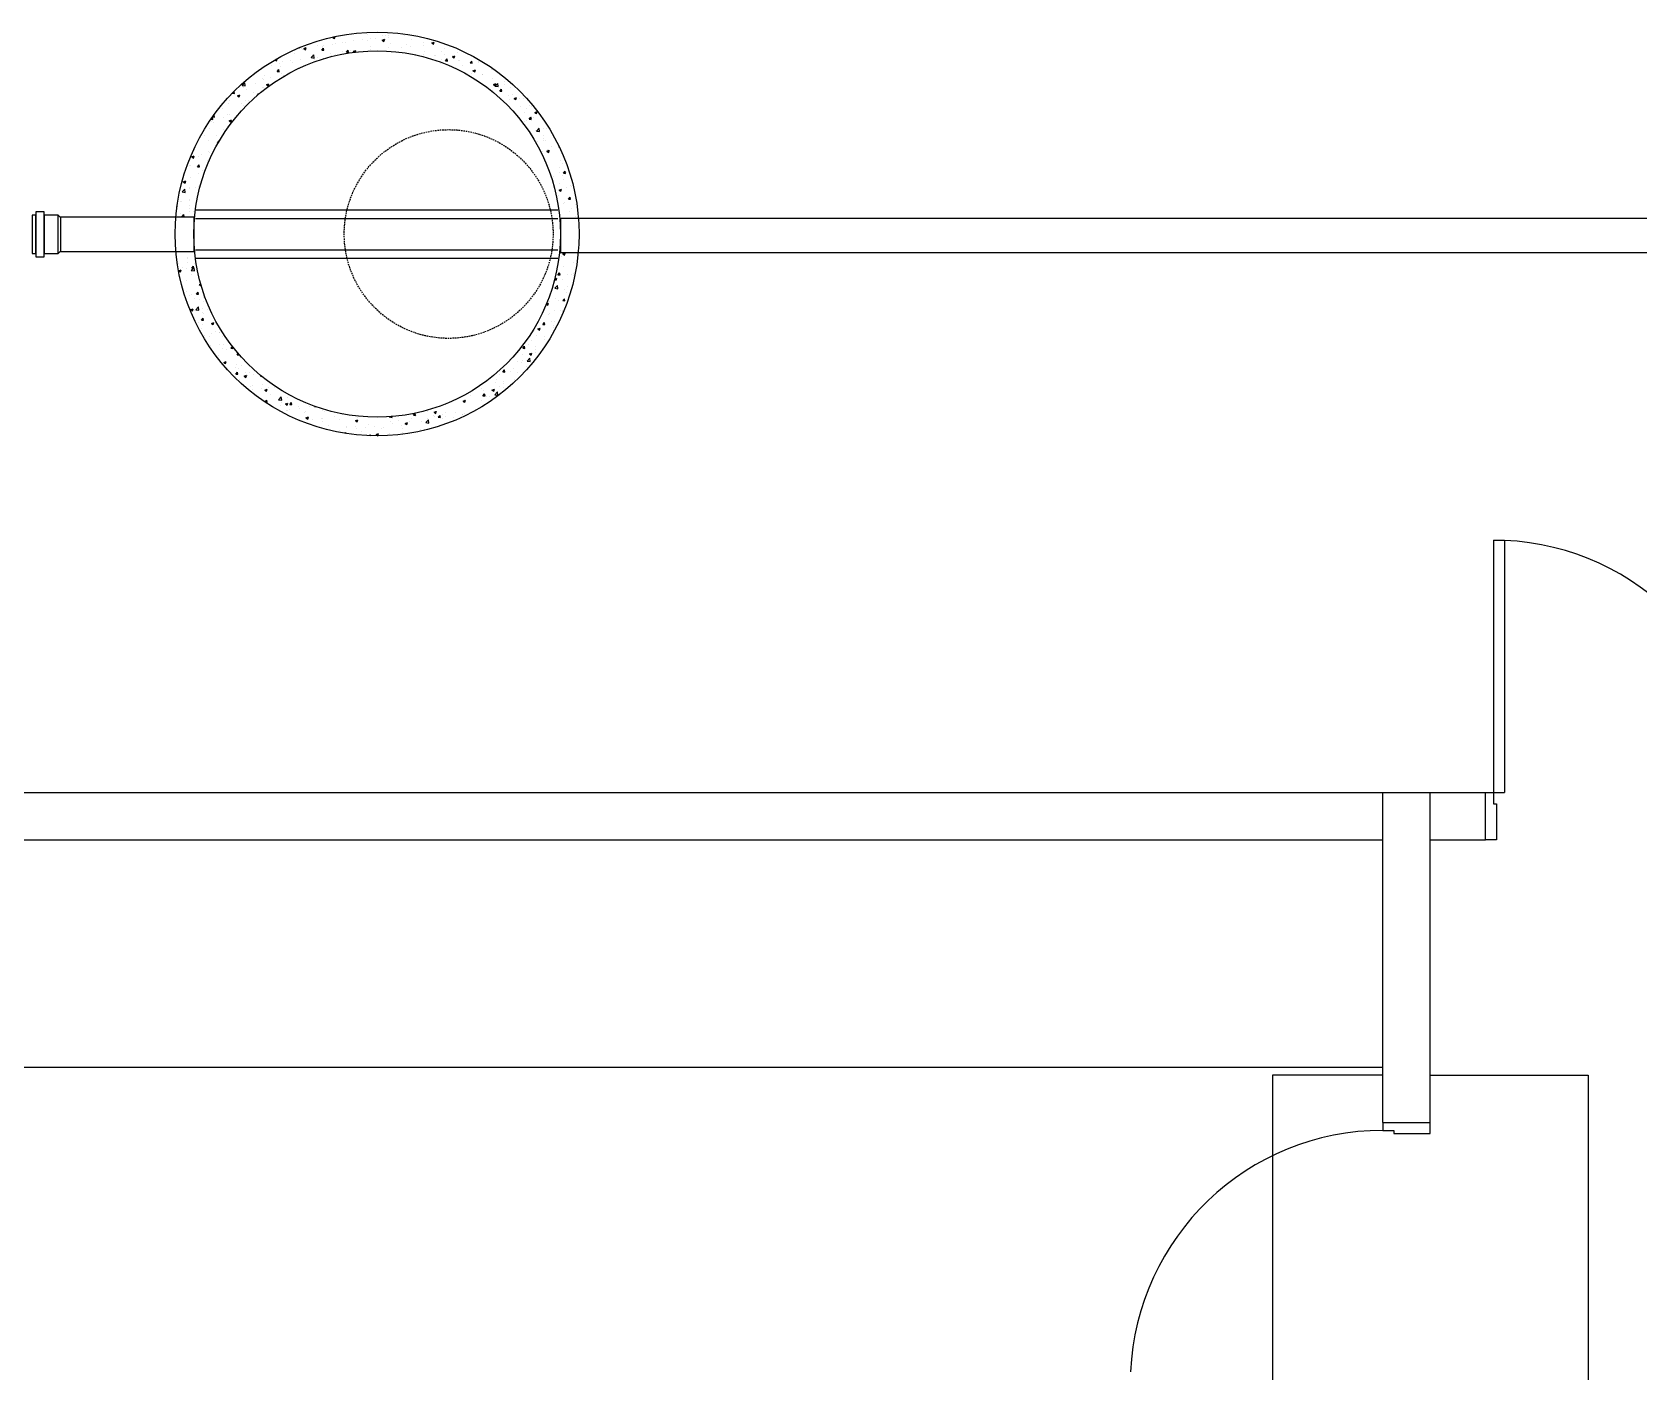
# Model space of a CAD drawing. Extents: x -435 to 5505, y -2177 to 2023.
# Drawn here: x 4163 to 4672, y 542 to 966 of the extents above; entities that cross this region are included whole.
import ezdxf

# ---------------------------------------------------------------- set-up
doc = ezdxf.new("R2010")
doc.units = 0
doc.header["$MEASUREMENT"] = 0
doc.linetypes.add('DASHED', pattern=[0.75, 0.5, -0.25])
doc.layers.get('0').update_dxf_attribs({"linetype": 'CONTINUOUS'})
doc.layers.add('HIDRA', color=1, linetype='CONTINUOUS')

msp = doc.modelspace()

# ---------------------------------------------------------------- linework, layer by layer
at = {"color": 0}
for p, q in [((4253.39628, 961.93468), (4253.39628, 961.93468)), ((4254.79521, 961.82683), (4254.79521, 961.82683)), ((4255.22313, 961.90413), (4255.22313, 961.90413)), ((4257.95685, 962.26403), (4257.95685, 962.26403)), ((4258.08313, 964.54687), (4258.77898, 964.81398)), ((4258.08313, 964.54686), (4258.62632, 964.18048)), ((4258.62861, 964.17918), (4258.84643, 964.82834)), ((4259.06798, 962.75342), (4259.06798, 962.75342)), ((4261.1636, 962.91998), (4261.1636, 962.91998)), ((4262.0926, 962.80851), (4262.0926, 962.80851)), ((4264.67471, 963.5223), (4264.67471, 963.5223)), ((4267.53199, 964.01312), (4267.53199, 964.01312)), ((4268.98913, 963.71646), (4268.98913, 963.71646)), ((4269.04456, 965.50054), (4269.04456, 965.50054)), ((4270.19047, 964.22139), (4270.19047, 964.22139)), ((4271.72284, 964.07636), (4271.72284, 964.07636)), ((4273.77659, 963.67231), (4274.54119, 963.96581)), ((4273.77659, 963.67231), (4274.31977, 963.30592)), ((4273.90039, 965.10627), (4273.90039, 965.10627)), ((4274.32207, 963.30461), (4274.54349, 963.9645)), ((4274.8739, 965.25425), (4274.8739, 965.25425)), ((4275.85859, 964.62084), (4275.85859, 964.62084)), ((4275.86218, 965.04013), (4275.86218, 965.04013)), ((4276.51698, 962.7086), (4276.51698, 962.7086)), ((4280.70324, 965.00795), (4280.70324, 965.00795)), ((4281.33612, 962.17381), (4281.33612, 962.17381)), ((4282.88538, 963.80175), (4282.88538, 963.80175)), ((4286.75187, 962.12619), (4286.75187, 962.12619)), ((4286.85189, 962.87289), (4286.85189, 962.87289)), ((4289.47004, 962.79775), (4290.23464, 963.09125)), ((4289.47004, 962.79775), (4290.01323, 962.43137)), ((4290.01552, 962.43004), (4290.23694, 963.08993)), ((4239.80755, 957.45228), (4240.27586, 957.1364)), ((4240.20967, 957.68589), (4240.49728, 957.79629)), ((4240.27815, 957.13512), (4240.49957, 957.795)), ((4242.141, 956.83151), (4242.141, 956.83151)), ((4244.67502, 957.24287), (4244.67502, 957.24287)), ((4245.90315, 959.43884), (4245.90315, 959.43884)), ((4247.29087, 961.20133), (4247.46336, 961.18624)), ((4247.46565, 961.18494), (4247.45027, 961.26828)), ((4247.74773, 957.6004), (4247.74773, 957.6004)), ((4247.88051, 961.2356), (4247.88051, 961.2356)), ((4248.3266, 960.99618), (4248.3266, 960.99618)), ((4248.42681, 960.73369), (4248.42681, 960.73369)), ((4248.9079, 961.02483), (4249.67251, 961.31833)), ((4248.90791, 961.02482), (4249.45109, 960.65844)), ((4249.43003, 960.65937), (4249.43003, 960.65937)), ((4249.45338, 960.65715), (4249.6748, 961.31704)), ((4251.04341, 958.33602), (4251.04341, 958.33602)), ((4251.22328, 958.15043), (4252.07382, 959.03688)), ((4251.22328, 958.15043), (4252.19447, 957.99981)), ((4251.73249, 959.19255), (4251.73249, 959.19255)), ((4252.19678, 957.99836), (4252.07614, 959.03543)), ((4252.35041, 957.59715), (4252.35041, 957.59715)), ((4253.26349, 958.29948), (4253.26349, 958.29948)), ((4254.64313, 960.55809), (4255.16958, 961.18548)), ((4254.64314, 960.55809), (4255.29584, 960.50099)), ((4255.08413, 957.95705), (4255.08413, 957.95705)), ((4255.29813, 960.49968), (4255.17187, 961.18418)), ((4255.25937, 960.41307), (4255.25937, 960.41307)), ((4257.4118, 959.42916), (4257.4118, 959.42916)), ((4257.56183, 958.94625), (4257.56183, 958.94625)), ((4258.9352, 959.11822), (4258.9352, 959.11822)), ((4261.08871, 960.16677), (4261.08871, 960.16677)), ((4262.47562, 959.87284), (4263.00206, 960.50023)), ((4262.47562, 959.87284), (4263.12832, 959.81573)), ((4263.13061, 959.81442), (4263.00435, 960.49892)), ((4263.7802, 960.52231), (4263.7802, 960.52231)), ((4264.54193, 959.8871), (4264.54193, 959.8871)), ((4264.60136, 960.15027), (4265.36596, 960.44377)), ((4264.60136, 960.15027), (4265.02462, 959.86477)), ((4265.18081, 959.88384), (4265.36825, 960.44246)), ((4270.05769, 960.58619), (4270.05769, 960.58619)), ((4270.14859, 961.61545), (4270.14859, 961.61545)), ((4272.98587, 960.31386), (4272.98587, 960.31386)), ((4275.72939, 961.40493), (4275.72939, 961.40493)), ((4279.8824, 961.22181), (4279.8824, 961.22181)), ((4282.61611, 961.58171), (4282.61611, 961.58171)), ((4284.40608, 959.18158), (4284.40608, 959.18158)), ((4286.7191, 959.23769), (4286.7191, 959.23769)), ((4287.05583, 959.98023), (4287.05583, 959.98023)), ((4290.23542, 958.93528), (4290.23542, 958.93528)), ((4290.77568, 958.72716), (4290.77568, 958.72716)), ((4292.39081, 960.05643), (4292.39081, 960.05643)), ((4292.53788, 957.46845), (4292.53788, 957.46845)), ((4293.42422, 961.07338), (4293.42422, 961.07338)), ((4293.50939, 959.08706), (4293.50939, 959.08706)), ((4293.80554, 957.13183), (4294.33198, 957.75922)), ((4293.80554, 957.13183), (4294.45825, 957.07472)), ((4294.46053, 957.07338), (4294.33427, 957.75788)), ((4295.98826, 958.40115), (4296.75287, 958.69465)), ((4295.98827, 958.40115), (4296.53145, 958.03477)), ((4296.06476, 958.68898), (4296.06476, 958.68898)), ((4296.53374, 958.03344), (4296.75516, 958.69332)), ((4297.64514, 959.63154), (4297.64514, 959.63154)), ((4297.86475, 957.19012), (4297.86475, 957.19012)), ((4298.36722, 957.22215), (4298.36722, 957.22215)), ((4301.63802, 956.44657), (4302.16446, 957.07396)), ((4301.8941, 958.44268), (4301.8941, 958.44268)), ((4302.29301, 956.38812), (4302.16675, 957.07262)), ((4303.38051, 957.8892), (4303.38051, 957.8892)), ((4304.19656, 956.97585), (4304.19656, 956.97585)), ((4236.33651, 952.37757), (4236.33651, 952.37757)), ((4238.30662, 956.14972), (4238.30662, 956.14972)), ((4238.44541, 951.83775), (4238.44541, 951.83775)), ((4238.58442, 955.78483), (4238.58442, 955.78483)), ((4240.49334, 953.71466), (4241.01978, 954.34205)), ((4240.49334, 953.71466), (4241.14604, 953.65756)), ((4241.14833, 953.65626), (4241.02206, 954.34075)), ((4241.31813, 956.14473), (4241.31813, 956.14473)), ((4241.42814, 955.35494), (4241.42814, 955.35494)), ((4242.00821, 953.19631), (4242.00821, 953.19631)), ((4242.47708, 952.32821), (4242.47708, 952.32821)), ((4242.58117, 952.38223), (4242.58117, 952.38223)), ((4245.45388, 956.68921), (4245.45388, 956.68921)), ((4247.25748, 955.10864), (4247.25748, 955.10864)), ((4292.25802, 956.42123), (4292.25802, 956.42123)), ((4299.34176, 955.65096), (4299.34176, 955.65096)), ((4301.63802, 956.44657), (4302.29073, 956.38947)), ((4301.66895, 956.23251), (4301.66895, 956.23251)), ((4301.95835, 953.25329), (4301.95835, 953.25329)), ((4302.50649, 954.00455), (4303.27109, 954.29806)), ((4302.50649, 954.00455), (4303.04968, 953.63817)), ((4303.05196, 953.63683), (4303.27338, 954.29672)), ((4303.24773, 954.254), (4303.24773, 954.254)), ((4304.40266, 956.59241), (4304.40266, 956.59241)), ((4305.55089, 952.64565), (4305.55089, 952.64565)), ((4305.6657, 952.82992), (4305.6657, 952.82992)), ((4308.32675, 954.34643), (4308.32675, 954.34643)), ((4311.38023, 952.39935), (4311.38023, 952.39935)), ((4226.34354, 946.87123), (4226.60942, 947.18809)), ((4226.34354, 946.87123), (4226.99625, 946.81413)), ((4226.99852, 946.81284), (4226.87918, 947.45984)), ((4229.3625, 949.32052), (4230.21304, 950.20697)), ((4229.3625, 949.32052), (4230.33368, 949.1699)), ((4229.74029, 950.14191), (4229.74029, 950.14191)), ((4229.94541, 948.80064), (4229.94541, 948.80064)), ((4230.336, 949.16846), (4230.21535, 950.20554)), ((4230.68796, 948.04329), (4230.68796, 948.04329)), ((4232.83898, 947.17087), (4232.83898, 947.17087)), ((4233.47229, 950.02117), (4233.47229, 950.02117)), ((4234.17602, 946.18598), (4234.70246, 946.81337)), ((4234.73574, 946.644), (4234.70474, 946.81208)), ((4235.57269, 947.53077), (4235.57269, 947.53077)), ((4235.7117, 951.47785), (4235.7117, 951.47785)), ((4235.77475, 948.55434), (4235.77475, 948.55434)), ((4236.10869, 951.23506), (4236.10869, 951.23506)), ((4236.20372, 948.74237), (4236.20372, 948.74237)), ((4237.07567, 949.58415), (4237.84027, 949.87765)), ((4237.07567, 949.58415), (4237.61886, 949.21776)), ((4237.62114, 949.21648), (4237.84256, 949.87637)), ((4306.12881, 949.43177), (4306.12881, 949.43177)), ((4308.65386, 947.80234), (4308.65386, 947.80234)), ((4308.78665, 951.43754), (4308.78665, 951.43754)), ((4309.02471, 949.60795), (4309.78932, 949.90146)), ((4309.02472, 949.60795), (4309.5679, 949.24157)), ((4309.49464, 949.11309), (4310.34518, 949.99954)), ((4309.49464, 949.11309), (4310.46583, 948.96247)), ((4309.57018, 949.24023), (4309.7916, 949.90012)), ((4309.68951, 949.43089), (4309.68951, 949.43089)), ((4310.46814, 948.96098), (4310.34749, 949.99805)), ((4310.98567, 947.54738), (4311.51211, 948.17477)), ((4310.98567, 947.54738), (4311.63838, 947.49028)), ((4311.64065, 947.48892), (4311.51439, 948.17342)), ((4312.42322, 949.79079), (4312.42322, 949.79079)), ((4312.4972, 950.52492), (4312.4972, 950.52492)), ((4314.26059, 948.57122), (4314.26059, 948.57122)), ((4315.08307, 946.57298), (4315.08307, 946.57298)), ((4222.92104, 942.5332), (4222.92104, 942.5332)), ((4223.06973, 941.95595), (4223.06973, 941.95595)), ((4224.94845, 943.6392), (4224.94845, 943.6392)), ((4225.4704, 944.71674), (4225.4704, 944.71674)), ((4225.94245, 946.26293), (4225.94245, 946.26293)), ((4227.90044, 946.06211), (4228.66505, 946.35561)), ((4227.90044, 946.06211), (4228.44363, 945.69572)), ((4228.44591, 945.69445), (4228.66733, 946.35433)), ((4229.28943, 943.62634), (4229.28943, 943.62634)), ((4229.96626, 942.8639), (4229.96626, 942.8639)), ((4230.55517, 944.40808), (4230.55517, 944.40808)), ((4231.29974, 944.47044), (4231.29974, 944.47044)), ((4234.17602, 946.18598), (4234.19681, 946.18416)), ((4311.55618, 945.35245), (4311.55618, 945.35245)), ((4313.68625, 946.02829), (4313.68625, 946.02829)), ((4314.1278, 944.93602), (4314.1278, 944.93602)), ((4315.54294, 945.21136), (4316.30754, 945.50486)), ((4315.54294, 945.21136), (4316.08613, 944.84497)), ((4316.08841, 944.84363), (4316.30982, 945.50351)), ((4317.38553, 945.10615), (4317.38553, 945.10615)), ((4317.71006, 942.62926), (4317.71006, 942.62926)), ((4318.41474, 945.10249), (4318.41474, 945.10249)), ((4319.51078, 941.9999), (4319.51078, 941.9999)), ((4320.44377, 942.98916), (4320.44377, 942.98916)), ((4321.03133, 942.70482), (4321.03133, 942.70482)), ((4219.51885, 938.62687), (4220.12718, 938.53252)), ((4219.81701, 937.91614), (4219.81701, 937.91614)), ((4220.02622, 939.34254), (4220.55267, 939.96993)), ((4220.02622, 939.34254), (4220.67893, 939.28544)), ((4220.12948, 938.5311), (4220.03306, 939.35992)), ((4220.19701, 937.64898), (4220.19701, 937.64898)), ((4220.6812, 939.28416), (4220.55494, 939.96865)), ((4223.3439, 939.13667), (4223.3439, 939.13667)), ((4224.68287, 936.3688), (4224.68287, 936.3688)), ((4224.81566, 940.004), (4224.81566, 940.004)), ((4225.24344, 938.14347), (4226.00804, 938.43697)), ((4225.24344, 938.14347), (4225.78663, 937.77708)), ((4225.53764, 940.13553), (4225.53764, 940.13553)), ((4225.64636, 937.66984), (4225.64636, 937.66984)), ((4225.7889, 937.77581), (4226.01032, 938.4357)), ((4317.57105, 938.68219), (4317.57105, 938.68219)), ((4318.73986, 940.77595), (4318.73986, 940.77595)), ((4318.83339, 937.79016), (4318.83339, 937.79016)), ((4319.378, 938.3647), (4319.378, 938.3647)), ((4320.33331, 938.64819), (4320.85976, 939.27558)), ((4320.33331, 938.64819), (4320.98602, 938.59109)), ((4320.98829, 938.58973), (4320.86203, 939.27422)), ((4321.70681, 939.22667), (4321.70681, 939.22667)), ((4322.06116, 940.81476), (4322.82577, 941.10826)), ((4322.06117, 940.81476), (4322.60435, 940.44837)), ((4322.60663, 940.44702), (4322.82805, 941.10691)), ((4216.97131, 934.12772), (4216.97131, 934.12772)), ((4217.32429, 933.342), (4217.32429, 933.342)), ((4218.87838, 931.91486), (4218.87838, 931.91486)), ((4219.01117, 935.55006), (4219.01117, 935.55006)), ((4221.17134, 933.58593), (4221.17134, 933.58593)), ((4221.54139, 931.12861), (4222.06783, 931.756)), ((4222.08911, 931.65165), (4222.0701, 931.75472)), ((4223.3397, 935.22087), (4223.3397, 935.22087)), ((4322.44269, 934.94958), (4322.44269, 934.94958)), ((4322.59667, 934.86078), (4323.44722, 935.74723)), ((4322.59667, 934.86078), (4323.56786, 934.71016)), ((4322.8579, 931.52066), (4322.8579, 931.52066)), ((4323.57016, 934.70867), (4323.44952, 935.74574)), ((4324.74515, 933.48275), (4324.74515, 933.48275)), ((4324.75093, 932.36774), (4324.75093, 932.36774)), ((4324.78413, 931.91304), (4324.78413, 931.91304)), ((4324.91691, 935.54824), (4324.91691, 935.54824)), ((4325.59161, 931.88056), (4325.59161, 931.88056)), ((4325.73062, 935.82764), (4325.73062, 935.82764)), ((4213.41121, 926.70279), (4214.17581, 926.99629)), ((4213.41121, 926.70279), (4213.9544, 926.33641)), ((4213.95666, 926.33514), (4214.17808, 926.99503)), ((4214.45157, 929.03503), (4214.45157, 929.03503)), ((4215.51796, 926.78534), (4215.51796, 926.78534)), ((4216.52045, 927.61215), (4216.52045, 927.61215)), ((4218.7456, 928.27966), (4218.7456, 928.27966)), ((4219.04484, 928.00586), (4219.04484, 928.00586)), ((4221.54139, 931.12861), (4221.77398, 931.10826)), ((4324.65134, 928.27784), (4324.65134, 928.27784)), ((4325.92239, 928.49952), (4326.68699, 928.79302)), ((4325.92239, 928.49952), (4326.46557, 928.13314)), ((4326.09948, 929.15255), (4326.09948, 929.15255)), ((4326.46784, 928.13178), (4326.68926, 928.79167)), ((4326.85464, 928.11807), (4326.85464, 928.11807)), ((4327.36753, 929.97007), (4327.36753, 929.97007)), ((4329.68096, 929.749), (4329.81416, 929.90774)), ((4329.68096, 929.749), (4329.89905, 929.72992)), ((4212.76865, 924.12133), (4212.76865, 924.12133)), ((4213.09705, 923.94537), (4213.09705, 923.94537)), ((4215.22407, 923.59992), (4215.75051, 924.22731)), ((4215.22407, 923.59992), (4215.87678, 923.54282)), ((4215.60267, 921.32902), (4215.60267, 921.32902)), ((4215.87904, 923.54154), (4215.75277, 924.22604)), ((4216.87229, 922.45513), (4216.87229, 922.45513)), ((4218.47539, 925.636), (4218.47539, 925.636)), ((4329.80232, 923.32618), (4329.80232, 923.32618)), ((4329.9925, 921.77632), (4329.9925, 921.77632)), ((4330.12529, 925.41152), (4330.12529, 925.41152)), ((4330.87845, 924.71904), (4330.87845, 924.71904)), ((4331.19612, 921.53506), (4331.72257, 922.16245)), ((4331.19612, 921.53506), (4331.84883, 921.47796)), ((4331.85109, 921.47659), (4331.72482, 922.16108)), ((4332.10478, 921.85935), (4332.10478, 921.85935)), ((4210.39724, 915.60093), (4211.24778, 916.48737)), ((4210.57071, 919.20667), (4210.57071, 919.20667)), ((4210.75421, 918.78415), (4211.51881, 919.07765)), ((4210.75421, 918.78415), (4211.29739, 918.41777)), ((4211.37072, 915.44889), (4211.25007, 916.48596)), ((4211.29965, 918.4165), (4211.52107, 919.07639)), ((4212.72995, 917.02204), (4212.72995, 917.02204)), ((4212.83148, 916.67497), (4212.83148, 916.67497)), ((4212.96426, 920.31017), (4212.96426, 920.31017)), ((4214.74579, 916.87506), (4214.74579, 916.87506)), ((4215.46366, 917.38194), (4215.46366, 917.38194)), ((4216.93911, 920.29982), (4216.93911, 920.29982)), ((4328.00573, 920.41206), (4328.00573, 920.41206)), ((4329.78361, 916.18428), (4330.54821, 916.47779)), ((4329.78361, 916.18428), (4330.32679, 915.8179)), ((4329.85972, 918.14112), (4329.85972, 918.14112)), ((4330.32905, 915.81654), (4330.55047, 916.47643)), ((4330.73944, 920.77196), (4330.73944, 920.77196)), ((4331.08712, 919.63298), (4331.08712, 919.63298)), ((4332.00248, 917.00947), (4332.00248, 917.00947)), ((4333.45911, 917.52915), (4333.45911, 917.52915)), ((4333.70372, 917.23531), (4333.70372, 917.23531)), ((4208.75244, 910.82509), (4208.86406, 911.15775)), ((4208.79483, 911.13331), (4208.8618, 911.15902)), ((4209.85723, 912.71507), (4209.85723, 912.71507)), ((4210.11986, 912.6911), (4210.11986, 912.6911)), ((4210.39724, 915.60093), (4211.36843, 915.4503)), ((4211.2189, 915.65453), (4211.2189, 915.65453)), ((4212.57323, 911.32433), (4212.57323, 911.32433)), ((4212.59094, 913.07497), (4212.59094, 913.07497)), ((4212.69869, 913.03977), (4212.69869, 913.03977)), ((4329.72693, 914.50592), (4329.72693, 914.50592)), ((4331.33261, 911.94908), (4331.33261, 911.94908)), ((4331.50578, 912.32065), (4331.50578, 912.32065)), ((4332.71129, 913.32112), (4333.23773, 913.94851)), ((4332.71129, 913.32112), (4333.364, 913.26402)), ((4333.36624, 913.26265), (4333.23998, 913.94714)), ((4335.10991, 911.5698), (4335.10991, 911.5698)), ((4209.71822, 908.76799), (4209.71822, 908.76799)), ((4210.42192, 907.8573), (4210.94836, 908.48469)), ((4210.42192, 907.8573), (4211.07463, 907.80019)), ((4211.07687, 907.79892), (4210.95061, 908.48342)), ((4212.56591, 909.40457), (4212.56591, 909.40457)), ((4212.73645, 910.29343), (4212.73645, 910.29343)), ((4213.85397, 909.31247), (4213.85397, 909.31247)), ((4329.59414, 910.87072), (4329.59414, 910.87072)), ((4333.15357, 909.30346), (4333.15357, 909.30346)), ((4333.63506, 910.48225), (4333.63506, 910.48225)), ((4334.97712, 907.9346), (4334.97712, 907.9346)), ((4212.70425, 896.46553), (4212.70425, 896.46553)), ((4330.98783, 895.95041), (4331.75243, 896.24391)), ((4330.98783, 895.95041), (4331.53101, 895.58402)), ((4331.53325, 895.58267), (4331.75467, 896.24255)), ((4209.25962, 892.99252), (4209.25962, 892.99252)), ((4209.30142, 890.63164), (4210.06602, 890.92514)), ((4209.30142, 890.63164), (4209.84461, 890.26525)), ((4209.84684, 890.26399), (4210.06826, 890.92388)), ((4210.50631, 891.55087), (4210.50631, 891.55087)), ((4211.90198, 891.22856), (4211.90198, 891.22856)), ((4211.97702, 894.36716), (4211.97702, 894.36716)), ((4211.99334, 893.35242), (4211.99334, 893.35242)), ((4212.03476, 894.86377), (4212.03476, 894.86377)), ((4213.29277, 890.71124), (4214.14331, 891.59769)), ((4213.29277, 890.71124), (4214.26396, 890.56062)), ((4213.45225, 891.42942), (4213.97869, 892.05681)), ((4213.45225, 891.42942), (4214.10496, 891.37232)), ((4214.10719, 891.37104), (4213.98092, 892.05554)), ((4214.26622, 890.5592), (4214.14558, 891.59627)), ((4214.27947, 892.90033), (4214.27947, 892.90033)), ((4330.69034, 895.02125), (4330.69034, 895.02125)), ((4331.02272, 891.97718), (4331.02272, 891.97718)), ((4334.44598, 893.3938), (4334.44598, 893.3938)), ((4335.42869, 893.88789), (4335.42869, 893.88789)), ((4209.80446, 888.81643), (4209.80446, 888.81643)), ((4211.76919, 887.59336), (4211.76919, 887.59336)), ((4213.25637, 889.58992), (4213.25637, 889.58992)), ((4215.6338, 888.57013), (4215.6338, 888.57013)), ((4215.81964, 886.23504), (4216.30369, 886.42085)), ((4215.81965, 886.23504), (4216.36283, 885.86865)), ((4216.36507, 885.86739), (4216.41773, 886.02435)), ((4328.38773, 885.08141), (4329.23827, 885.96786)), ((4328.39142, 887.9909), (4328.87401, 887.66539)), ((4328.40939, 888.06193), (4329.09542, 888.32527)), ((4328.79743, 889.05952), (4328.79743, 889.05952)), ((4328.87624, 887.66403), (4329.09766, 888.32392)), ((4329.36118, 884.9293), (4329.24053, 885.96637)), ((4329.4243, 889.36456), (4329.95074, 889.99195)), ((4329.4243, 889.36456), (4330.07701, 889.30746)), ((4330.07924, 889.30609), (4329.95298, 889.99059)), ((4330.86629, 887.97435), (4330.86629, 887.97435)), ((4332.41696, 885.63383), (4332.41696, 885.63383)), ((4332.55597, 889.58091), (4332.55597, 889.58091)), ((4333.63932, 889.57951), (4333.63932, 889.57951)), ((4334.31319, 889.7586), (4334.31319, 889.7586)), ((4334.39318, 889.19488), (4334.39318, 889.19488)), ((4211.63641, 883.95816), (4211.63641, 883.95816)), ((4212.67205, 882.63763), (4212.67205, 882.63763)), ((4213.5073, 882.99006), (4213.5073, 882.99006)), ((4214.40746, 881.88392), (4214.40746, 881.88392)), ((4214.96741, 883.21548), (4215.49385, 883.84287)), ((4214.96741, 883.21548), (4215.62012, 883.15838)), ((4215.62235, 883.1571), (4215.49608, 883.8416)), ((4215.80976, 881.52323), (4215.80976, 881.52323)), ((4217.01939, 881.02204), (4217.01939, 881.02204)), ((4217.14117, 882.24382), (4217.14117, 882.24382)), ((4325.8004, 880.16172), (4326.43842, 880.40664)), ((4326.21923, 879.7454), (4326.44065, 880.40528)), ((4326.81053, 880.96696), (4326.81053, 880.96696)), ((4328.38773, 885.08141), (4329.35892, 884.93079)), ((4328.53186, 881.78911), (4328.53186, 881.78911)), ((4328.66464, 885.42432), (4328.66464, 885.42432)), ((4329.54424, 881.32686), (4329.54424, 881.32686)), ((4329.68325, 885.27393), (4329.68325, 885.27393)), ((4330.93946, 881.15062), (4331.46591, 881.77801)), ((4330.93947, 881.15062), (4331.59217, 881.09352)), ((4331.44138, 884.66485), (4331.44138, 884.66485)), ((4331.5944, 881.09215), (4331.46813, 881.77665)), ((4332.22062, 883.64414), (4332.22062, 883.64414)), ((4213.16264, 878.3164), (4213.92724, 878.6099)), ((4213.16264, 878.3164), (4213.70583, 877.95002)), ((4213.70806, 877.94875), (4213.92947, 878.60864)), ((4214.26845, 877.93684), (4214.26845, 877.93684)), ((4214.74053, 878.2664), (4215.59108, 879.15285)), ((4214.74053, 878.2664), (4215.71172, 878.11578)), ((4215.71398, 878.11436), (4215.59333, 879.15143)), ((4216.48258, 875.00155), (4217.00902, 875.62894)), ((4216.84251, 878.81611), (4216.84251, 878.81611)), ((4216.8866, 877.38684), (4216.8866, 877.38684)), ((4217.1375, 874.94316), (4217.01124, 875.62766)), ((4217.16409, 877.19303), (4217.16409, 877.19303)), ((4218.4042, 878.48132), (4218.4042, 878.48132)), ((4324.62213, 877.05613), (4324.62213, 877.05613)), ((4325.75713, 880.05694), (4326.21701, 879.74675)), ((4326.56724, 876.84355), (4326.56724, 876.84355)), ((4326.67152, 877.01988), (4326.67152, 877.01988)), ((4328.39907, 878.15391), (4328.39907, 878.15391)), ((4330.09412, 878.06407), (4330.09412, 878.06407)), ((4330.80727, 877.56436), (4330.80727, 877.56436)), ((4330.99052, 878.14928), (4330.99052, 878.14928)), ((4215.53149, 874.17435), (4215.53149, 874.17435)), ((4216.39165, 872.30055), (4216.39165, 872.30055)), ((4216.48258, 875.00155), (4217.13528, 874.94444)), ((4216.75381, 873.75164), (4216.75381, 873.75164)), ((4219.5553, 870.77531), (4219.5553, 870.77531)), ((4219.68087, 873.9198), (4220.44547, 874.21331)), ((4219.68087, 873.9198), (4220.22405, 873.55342)), ((4220.22628, 873.55215), (4220.4477, 874.21203)), ((4220.86693, 871.36666), (4220.86693, 871.36666)), ((4222.28901, 871.13521), (4222.28901, 871.13521)), ((4222.29273, 870.93518), (4222.29273, 870.93518)), ((4323.01682, 872.19449), (4323.78142, 872.488)), ((4323.01682, 872.19449), (4323.56, 871.82811)), ((4323.56223, 871.82676), (4323.78364, 872.48665)), ((4323.7988, 872.71291), (4323.7988, 872.71291)), ((4324.62215, 873.62194), (4325.14859, 874.24933)), ((4324.62215, 873.62194), (4325.27486, 873.56483)), ((4325.27707, 873.56347), (4325.15081, 874.24797)), ((4327.23873, 874.65846), (4327.23873, 874.65846)), ((4327.92157, 872.51334), (4327.92157, 872.51334)), ((4327.93455, 873.25739), (4327.93455, 873.25739)), ((4328.26629, 874.51871), (4328.26629, 874.51871)), ((4217.34004, 870.14613), (4217.34004, 870.14613)), ((4218.51348, 867.40224), (4218.52418, 867.415)), ((4218.53447, 867.36999), (4218.5264, 867.41372)), ((4219.00825, 869.90288), (4219.00825, 869.90288)), ((4219.41629, 866.82824), (4219.41629, 866.82824)), ((4222.15995, 867.29998), (4222.15995, 867.29998)), ((4223.16939, 869.89983), (4223.16939, 869.89983)), ((4223.1787, 866.08136), (4223.1787, 866.08136)), ((4223.55204, 867.37272), (4223.55204, 867.37272)), ((4224.52372, 865.56963), (4224.52372, 865.56963)), ((4225.83022, 866.10235), (4226.30108, 866.6635)), ((4225.83022, 866.10236), (4226.48293, 866.04525)), ((4226.48514, 866.04397), (4226.39252, 866.54608)), ((4318.30483, 866.09325), (4318.83127, 866.72064)), ((4318.30483, 866.09325), (4318.95754, 866.03615)), ((4318.95975, 866.03479), (4318.83349, 866.71929)), ((4319.96572, 867.17957), (4319.96572, 867.17957)), ((4320.92608, 868.40593), (4320.92608, 868.40593)), ((4322.26818, 865.71274), (4322.26818, 865.71274)), ((4322.39399, 866.47943), (4322.39399, 866.47943)), ((4322.52677, 870.11463), (4322.52677, 870.11463)), ((4325.04079, 869.7438), (4325.04079, 869.7438)), ((4325.06183, 868.95041), (4325.06183, 868.95041)), ((4222.02716, 863.66478), (4222.02716, 863.66478)), ((4223.54209, 861.60456), (4224.30669, 861.89807)), ((4223.54209, 861.60456), (4224.08527, 861.23818)), ((4224.08749, 861.23691), (4224.30891, 861.8968)), ((4227.50111, 860.79846), (4227.50111, 860.79846)), ((4227.57585, 863.97369), (4227.57585, 863.97369)), ((4227.63389, 864.43367), (4227.63389, 864.43367)), ((4227.84257, 864.01409), (4228.18103, 864.36684)), ((4227.84257, 864.01409), (4228.58942, 863.89826)), ((4229.09624, 860.65894), (4229.09624, 860.65894)), ((4231.5726, 860.5711), (4231.5726, 860.5711)), ((4316.5895, 862.02548), (4316.5895, 862.02548)), ((4317.79317, 861.62884), (4317.79317, 861.62884)), ((4318.05336, 864.09896), (4318.05336, 864.09896)), ((4318.22154, 862.13509), (4318.22154, 862.13509)), ((4319.31639, 860.33646), (4319.31639, 860.33646)), ((4319.62898, 861.99919), (4320.47953, 862.88564)), ((4319.62898, 861.99919), (4320.60017, 861.84857)), ((4320.35981, 864.27585), (4321.12441, 864.56936)), ((4320.35981, 864.27585), (4320.903, 863.90947)), ((4320.60241, 861.84709), (4320.48177, 862.88416)), ((4320.90522, 863.90812), (4321.12663, 864.56801)), ((4322.18911, 864.64344), (4322.18911, 864.64344)), ((4322.2612, 862.84423), (4322.2612, 862.84423)), ((4224.70313, 859.66671), (4224.70313, 859.66671)), ((4227.34539, 857.88842), (4227.87183, 858.51581)), ((4227.34539, 857.88842), (4227.99809, 857.83131)), ((4227.36832, 857.16326), (4227.36832, 857.16326)), ((4227.43684, 860.02661), (4227.43684, 860.02661)), ((4228.0003, 857.83003), (4227.87404, 858.51452)), ((4228.22655, 859.74326), (4228.22655, 859.74326)), ((4228.69988, 856.26412), (4228.69988, 856.26412)), ((4230.06031, 857.20797), (4230.82492, 857.50147)), ((4230.06031, 857.20797), (4230.6035, 856.84158)), ((4230.52901, 858.27643), (4230.52901, 858.27643)), ((4230.60571, 856.84031), (4230.82713, 857.50019)), ((4231.71283, 858.26127), (4231.71283, 858.26127)), ((4232.88408, 857.86235), (4232.88408, 857.86235)), ((4235.17787, 857.20316), (4235.33344, 857.38857)), ((4235.17787, 857.20316), (4235.60698, 857.16562)), ((4235.59641, 857.17207), (4235.59641, 857.17207)), ((4306.31045, 855.07454), (4306.31045, 855.07454)), ((4309.57421, 855.1251), (4309.57421, 855.1251)), ((4309.83733, 856.29507), (4309.83733, 856.29507)), ((4310.94095, 857.6912), (4310.94095, 857.6912)), ((4311.98752, 858.56457), (4312.51396, 859.19196)), ((4311.98752, 858.56457), (4312.64022, 858.50746)), ((4312.30792, 855.485), (4312.30792, 855.485)), ((4312.44693, 859.43208), (4312.44693, 859.43208)), ((4312.64243, 858.50611), (4312.51617, 859.19061)), ((4314.46974, 858.64427), (4314.46974, 858.64427)), ((4315.18064, 859.79198), (4315.18064, 859.79198)), ((4315.66667, 856.04877), (4315.66667, 856.04877)), ((4316.45671, 858.39028), (4316.45671, 858.39028)), ((4231.88334, 853.94623), (4231.88334, 853.94623)), ((4232.72369, 852.86509), (4232.72369, 852.86509)), ((4232.7513, 854.22715), (4232.7513, 854.22715)), ((4235.4574, 853.22499), (4235.4574, 853.22499)), ((4235.88329, 854.43975), (4235.88329, 854.43975)), ((4236.57854, 852.81137), (4237.34314, 853.10487)), ((4236.57854, 852.81137), (4237.12172, 852.44498)), ((4237.12393, 852.4437), (4237.34535, 853.10359)), ((4237.71268, 853.69993), (4237.71268, 853.69993)), ((4238.29022, 851.41069), (4238.29022, 851.41069)), ((4239.59315, 853.76947), (4239.59315, 853.76947)), ((4240.94461, 849.76178), (4241.79515, 850.64823)), ((4241.91803, 849.60973), (4241.79738, 850.6468)), ((4243.61696, 850.37044), (4243.61696, 850.37044)), ((4299.80496, 849.91018), (4299.80496, 849.91018)), ((4301.83543, 850.99064), (4301.83543, 850.99064)), ((4305.20143, 853.28712), (4305.20143, 853.28712)), ((4305.6702, 851.03588), (4306.19664, 851.66327)), ((4305.6702, 851.03588), (4306.32291, 850.97878)), ((4305.90341, 852.63646), (4305.90341, 852.63646)), ((4306.32511, 850.97743), (4306.19884, 851.66193)), ((4306.70149, 850.81813), (4306.70149, 850.81813)), ((4307.66478, 850.74434), (4307.66478, 850.74434)), ((4308.52758, 852.83518), (4309.29218, 853.12868)), ((4308.52758, 852.83518), (4309.07077, 852.46879)), ((4309.07297, 852.46745), (4309.29439, 853.12734)), ((4309.42248, 851.36181), (4310.27302, 852.24826)), ((4309.42248, 851.36182), (4310.39367, 851.21119)), ((4309.4352, 851.17803), (4309.4352, 851.17803)), ((4310.3959, 851.20972), (4310.27525, 852.24679)), ((4310.80816, 854.056), (4310.80816, 854.056)), ((4312.13979, 854.82824), (4312.13979, 854.82824)), ((4312.2718, 853.72961), (4312.2718, 853.72961)), ((4236.7117, 849.01148), (4237.21948, 849.61662)), ((4236.72043, 849.4625), (4236.72043, 849.4625)), ((4236.75308, 848.98397), (4237.34574, 848.93212)), ((4237.34794, 848.93083), (4237.22168, 849.61532)), ((4240.94461, 849.76178), (4241.9158, 849.61116)), ((4241.41552, 847.87356), (4241.41552, 847.87356)), ((4241.80082, 849.01733), (4241.80082, 849.01733)), ((4243.09676, 848.41477), (4243.86137, 848.70827)), ((4243.09676, 848.41477), (4243.63995, 848.04839)), ((4243.47795, 846.42337), (4243.47795, 846.42337)), ((4243.64215, 848.0471), (4243.86357, 848.70698)), ((4243.71798, 846.40673), (4243.71798, 846.40673)), ((4243.76416, 848.54437), (4243.76416, 848.54437)), ((4244.41742, 846.61966), (4244.41742, 846.61966)), ((4244.52551, 848.30397), (4245.05196, 848.93136)), ((4244.52551, 848.30397), (4245.17822, 848.24687)), ((4245.18042, 848.24557), (4245.05416, 848.93006)), ((4247.24486, 847.62726), (4247.24486, 847.62726)), ((4247.61371, 846.96785), (4247.61371, 846.96785)), ((4249.14714, 845.60825), (4249.14714, 845.60825)), ((4249.54732, 846.16043), (4249.54732, 846.16043)), ((4250.78581, 847.71281), (4250.78581, 847.71281)), ((4252.35799, 847.61872), (4252.41125, 847.68219)), ((4252.358, 847.61872), (4252.66236, 847.59209)), ((4253.0742, 847.38096), (4253.0742, 847.38096)), ((4254.81884, 846.42699), (4254.81884, 846.42699)), ((4255.37666, 845.91413), (4255.37666, 845.91413)), ((4261.32466, 844.98444), (4261.32466, 844.98444)), ((4283.68792, 844.87771), (4284.20702, 845.49634)), ((4283.68792, 844.87771), (4284.34063, 844.8206)), ((4284.34282, 844.81927), (4284.21752, 845.49858)), ((4288.05025, 845.90317), (4288.05025, 845.90317)), ((4290.17712, 845.7911), (4290.77066, 846.01894)), ((4290.17712, 845.7911), (4290.72031, 845.42471)), ((4290.72251, 845.42339), (4290.87933, 845.89074)), ((4290.77066, 846.01894), (4290.94173, 846.0846)), ((4290.87933, 845.89074), (4290.94393, 846.08327)), ((4291.91762, 844.66584), (4292.04684, 844.81984)), ((4292.12159, 844.42522), (4292.04904, 844.81851)), ((4292.79649, 845.05872), (4292.79649, 845.05872)), ((4293.87959, 845.65687), (4293.87959, 845.65687)), ((4293.88118, 848.13409), (4293.88118, 848.13409)), ((4296.93224, 845.60321), (4296.93224, 845.60321)), ((4299.08416, 845.02775), (4299.08416, 845.02775)), ((4299.26416, 845.19797), (4299.26416, 845.19797)), ((4299.35235, 849.31314), (4300.11695, 849.60664)), ((4299.35235, 849.31314), (4299.89554, 848.94675)), ((4299.39694, 848.83317), (4299.39694, 848.83317)), ((4299.70893, 845.41057), (4299.70893, 845.41057)), ((4299.89774, 848.94542), (4300.11916, 849.60531)), ((4305.06865, 849.65192), (4305.06865, 849.65192)), ((4248.58787, 842.79814), (4248.58787, 842.79814)), ((4249.61499, 844.01817), (4250.37959, 844.31168)), ((4249.61499, 844.01817), (4250.15817, 843.65179)), ((4250.16038, 843.6505), (4250.38179, 844.31038)), ((4251.63752, 843.56882), (4251.63752, 843.56882)), ((4254.37123, 843.92872), (4254.37123, 843.92872)), ((4254.68606, 842.79179), (4254.68606, 842.79179)), ((4254.95627, 843.89129), (4254.95627, 843.89129)), ((4256.73099, 841.58393), (4256.73099, 841.58393)), ((4258.50698, 844.4732), (4258.50698, 844.4732)), ((4260.16, 839.92547), (4260.16, 839.92547)), ((4260.29279, 843.56068), (4260.29279, 843.56068)), ((4262.53079, 841.07417), (4262.53079, 841.07417)), ((4262.56033, 841.33763), (4262.56033, 841.33763)), ((4265.2645, 841.43407), (4265.2645, 841.43407)), ((4265.30844, 843.14361), (4266.07304, 843.43712)), ((4265.30844, 843.14361), (4265.85163, 842.77723)), ((4265.67576, 840.62456), (4265.67576, 840.62456)), ((4265.80855, 844.25976), (4265.80855, 844.25976)), ((4265.85383, 842.77592), (4266.07525, 843.43581)), ((4268.38967, 841.09133), (4268.38967, 841.09133)), ((4269.40025, 841.97855), (4269.40025, 841.97855)), ((4271.34747, 841.4433), (4271.34747, 841.4433)), ((4273.61059, 840.65516), (4273.61059, 840.65516)), ((4274.21901, 840.84503), (4274.21901, 840.84503)), ((4275.90742, 844.33937), (4275.91822, 844.35062)), ((4275.90742, 844.33938), (4276.87861, 844.18875)), ((4276.29678, 842.8865), (4276.29678, 842.8865)), ((4276.88084, 844.1873), (4276.85385, 844.41932)), ((4276.9542, 842.21218), (4276.9542, 842.21218)), ((4279.0305, 843.2464), (4279.0305, 843.2464)), ((4279.97898, 841.74831), (4279.97898, 841.74831)), ((4280.04836, 840.59873), (4280.04836, 840.59873)), ((4281.0019, 842.26906), (4281.7665, 842.56256)), ((4281.0019, 842.26905), (4281.54508, 841.90267)), ((4281.54728, 841.90135), (4281.7687, 842.56124)), ((4282.46996, 842.91127), (4282.46996, 842.91127)), ((4283.16625, 843.79088), (4283.16625, 843.79088)), ((4284.52337, 844.68264), (4284.52337, 844.68264)), ((4285.8777, 840.35243), (4285.8777, 840.35243)), ((4286.34737, 842.84145), (4286.34737, 842.84145)), ((4287.19006, 840.39185), (4287.19006, 840.39185)), ((4287.5617, 842.53191), (4288.41224, 843.41836)), ((4287.5617, 842.53191), (4288.53288, 842.38129)), ((4288.14167, 843.73001), (4288.14167, 843.73001)), ((4288.53511, 842.37983), (4288.41446, 843.4169)), ((4290.06278, 844.69882), (4290.06278, 844.69882)), ((4290.35271, 844.43634), (4290.35271, 844.43634)), ((4291.5204, 844.19245), (4291.91762, 844.66584)), ((4291.5204, 844.19245), (4292.17311, 844.13535)), ((4292.1753, 844.13401), (4292.12159, 844.42522)), ((4292.71577, 843.9346), (4292.71577, 843.9346)), ((4293.74839, 844.49889), (4293.74839, 844.49889)), ((4296.18205, 844.19004), (4296.18205, 844.19004)), ((4262.0319, 839.10835), (4262.23208, 839.34692)), ((4262.28543, 839.06831), (4262.23428, 839.34561)), ((4267.24219, 839.56201), (4267.24219, 839.56201)), ((4269.80117, 838.34776), (4270.06456, 838.66166)), ((4270.12646, 838.3367), (4270.06676, 838.66035)), ((4271.82667, 838.74702), (4272.59127, 839.04052)), ((4271.82667, 838.74701), (4272.36985, 838.38063)), ((4272.37205, 838.37932), (4272.59347, 839.03921)), ((4273.42407, 838.57952), (4273.42407, 838.57952)), ((4276.15778, 838.93942), (4276.15778, 838.93942)), ((4276.82141, 838.57698), (4276.82141, 838.57698)), ((4280.29353, 839.4839), (4280.29353, 839.4839)), ((4282.33717, 839.27606), (4282.33717, 839.27606)), ((4282.59558, 839.35064), (4282.59558, 839.35064))]:
    msp.add_line(p, q, dxfattribs=at)
at = {"linetype": 'CONTINUOUS'}
for p, q in [((4214.61208, 909.96358), (4329.38086, 909.96358)), ((4214.61208, 907.23358), (4329.38086, 907.23358)), ((4214.61208, 897.29589), (4329.38086, 897.29589)), ((4214.61208, 894.56589), (4329.38086, 894.56589))]:
    msp.add_line(p, q, dxfattribs=at)
for p, q in [((4625.70465, 805.29019), (4625.70465, 725.29019)), ((4625.70465, 805.29019), (4629.20465, 805.29019)), ((4629.20465, 805.29019), (4629.20465, 725.29019)), ((3992.70465, 725.29019), (4590.70465, 725.29019)), ((4590.70465, 620.79019), (4590.70465, 725.29019)), ((4590.70465, 725.29019), (4605.70465, 725.29019)), ((4605.70465, 620.79019), (4605.70465, 725.29019)), ((4605.70465, 725.29019), (4623.20465, 725.29019)), ((4605.70465, 620.79019), (4605.70465, 725.29019)), ((4605.70465, 725.29019), (4623.20465, 725.29019)), ((4623.20465, 710.29019), (4623.20465, 725.29019)), ((4623.20465, 710.29019), (4623.20465, 725.29019)), ((4623.20465, 725.29019), (4625.70465, 725.29019)), ((4625.70465, 725.29019), (4625.70465, 721.79019)), ((4625.70465, 725.29019), (4629.20465, 725.29019)), ((4625.70465, 721.79019), (4626.70465, 721.79019)), ((4626.70465, 721.79019), (4626.70465, 710.29019)), ((3992.70465, 710.29019), (4590.70465, 710.29019)), ((4605.70465, 710.29019), (4623.20465, 710.29019)), ((4605.70465, 710.29019), (4623.20465, 710.29019)), ((4626.70465, 710.29019), (4623.20465, 710.29019)), ((3992.70465, 638.29019), (4590.70465, 638.29019)), ((4555.70465, 635.79019), (4555.70465, 75.29019)), ((4590.70465, 635.79019), (4555.70465, 635.79019)), ((4605.70465, 635.79019), (4655.70465, 635.79019)), ((4655.70465, 635.79019), (4655.70465, 75.29019)), ((4590.70465, 620.79019), (4605.70465, 620.79019)), ((4590.70465, 620.79019), (4605.70465, 620.79019)), ((4590.70465, 620.79019), (4590.70465, 618.29019)), ((4590.70465, 618.29019), (4594.20465, 618.29019)), ((4594.20465, 618.29019), (4594.20465, 617.29019)), ((4594.20465, 617.29019), (4605.70465, 617.29019)), ((4605.70465, 617.29019), (4605.70465, 620.79019))]:
    msp.add_line(p, q)
for radius in [63.95963, 58.03744]:
    msp.add_circle((4272.13662, 902.26473), radius, dxfattribs=at)
at = {"linetype": 'DASHED'}
msp.add_circle((4294.80364, 902.26473), 33.06576, dxfattribs=at)
for centre, start, end in [((4625.70465, 725.29019), 0, 87.4925093), ((4590.70465, 538.29019), 90, 177.4925093)]:
    msp.add_arc(centre, 80, start, end)
at = {"layer": 'HIDRA'}
for p, q in [((4162.89312, 908.28944, 2.184), (4162.89312, 896.05904, 2.184)), ((4164.09432, 908.28944, 2.184), (4162.89312, 908.28944, 2.184)), ((4164.09432, 909.27224, 2.184), (4164.09432, 895.07624, 2.184)), ((4166.71512, 909.27224, 2.184), (4164.09432, 909.27224, 2.184)), ((4164.09432, 896.05904, 2.184), (4164.09432, 908.28944, 2.184)), ((4166.71512, 895.07624, 2.184), (4166.71512, 909.27224, 2.184)), ((4166.71512, 908.28944, 2.184), (4166.71512, 896.05904, 2.184)), ((4171.08312, 908.28944, 2.184), (4166.71512, 908.28944, 2.184)), ((4171.08312, 896.05904, 2.184), (4171.08312, 908.28944, 2.184)), ((4171.08312, 908.28944, 2.184), (4171.84752, 907.52504, 2.184)), ((4162.89312, 896.05904, 2.184), (4164.09432, 896.05904, 2.184)), ((4166.71512, 896.05904, 2.184), (4171.08312, 896.05904, 2.184)), ((4171.08312, 896.05904, 2.184), (4171.84752, 896.82344, 2.184)), ((4164.09432, 895.07624, 2.184), (4166.71512, 895.07624, 2.184))]:
    msp.add_line(p, q, dxfattribs=at)
at = {"layer": 'HIDRA', "linetype": 'CONTINUOUS'}
for p, q in [((4171.84752, 907.66047, 2.184), (4214.09569, 907.68754, 2.184)), ((4171.84752, 907.66047, 2.184), (4171.84752, 896.74047, 2.184)), ((4214.09569, 907.68754, 2.184), (4214.10269, 896.76754, 2.184)), ((4214.09569, 907.68754, 2.184), (4214.10269, 896.76754, 2.184)), ((4330.22767, 907.33082), (5215.06755, 907.33082)), ((4330.22767, 907.33082), (4330.22767, 896.41082)), ((4171.84752, 896.74047, 2.184), (4214.10269, 896.76754, 2.184)), ((4330.22767, 896.41082), (5215.06755, 896.41082))]:
    msp.add_line(p, q, dxfattribs=at)
at = {"layer": 'HIDRA'}
for points in [[(4162.89312, 908.28944, 2.184), (4162.89312, 896.05904, 2.184), (4164.09432, 896.05904, 2.184), (4164.09432, 908.28944, 2.184)], [(4164.09432, 895.07624, 2.184), (4166.71512, 895.07624, 2.184), (4166.71512, 909.27224, 2.184), (4164.09432, 909.27224, 2.184)], [(4166.71512, 896.05904, 2.184), (4171.08312, 896.05904, 2.184), (4171.08312, 908.28944, 2.184), (4166.71512, 908.28944, 2.184)], [(4171.84752, 896.82344, 2.184), (4171.08312, 896.05904, 2.184), (4171.08312, 908.28944, 2.184), (4171.84752, 907.52504, 2.184)]]:
    msp.add_3dface(points, dxfattribs=at)

doc.saveas('drawing.dxf')
